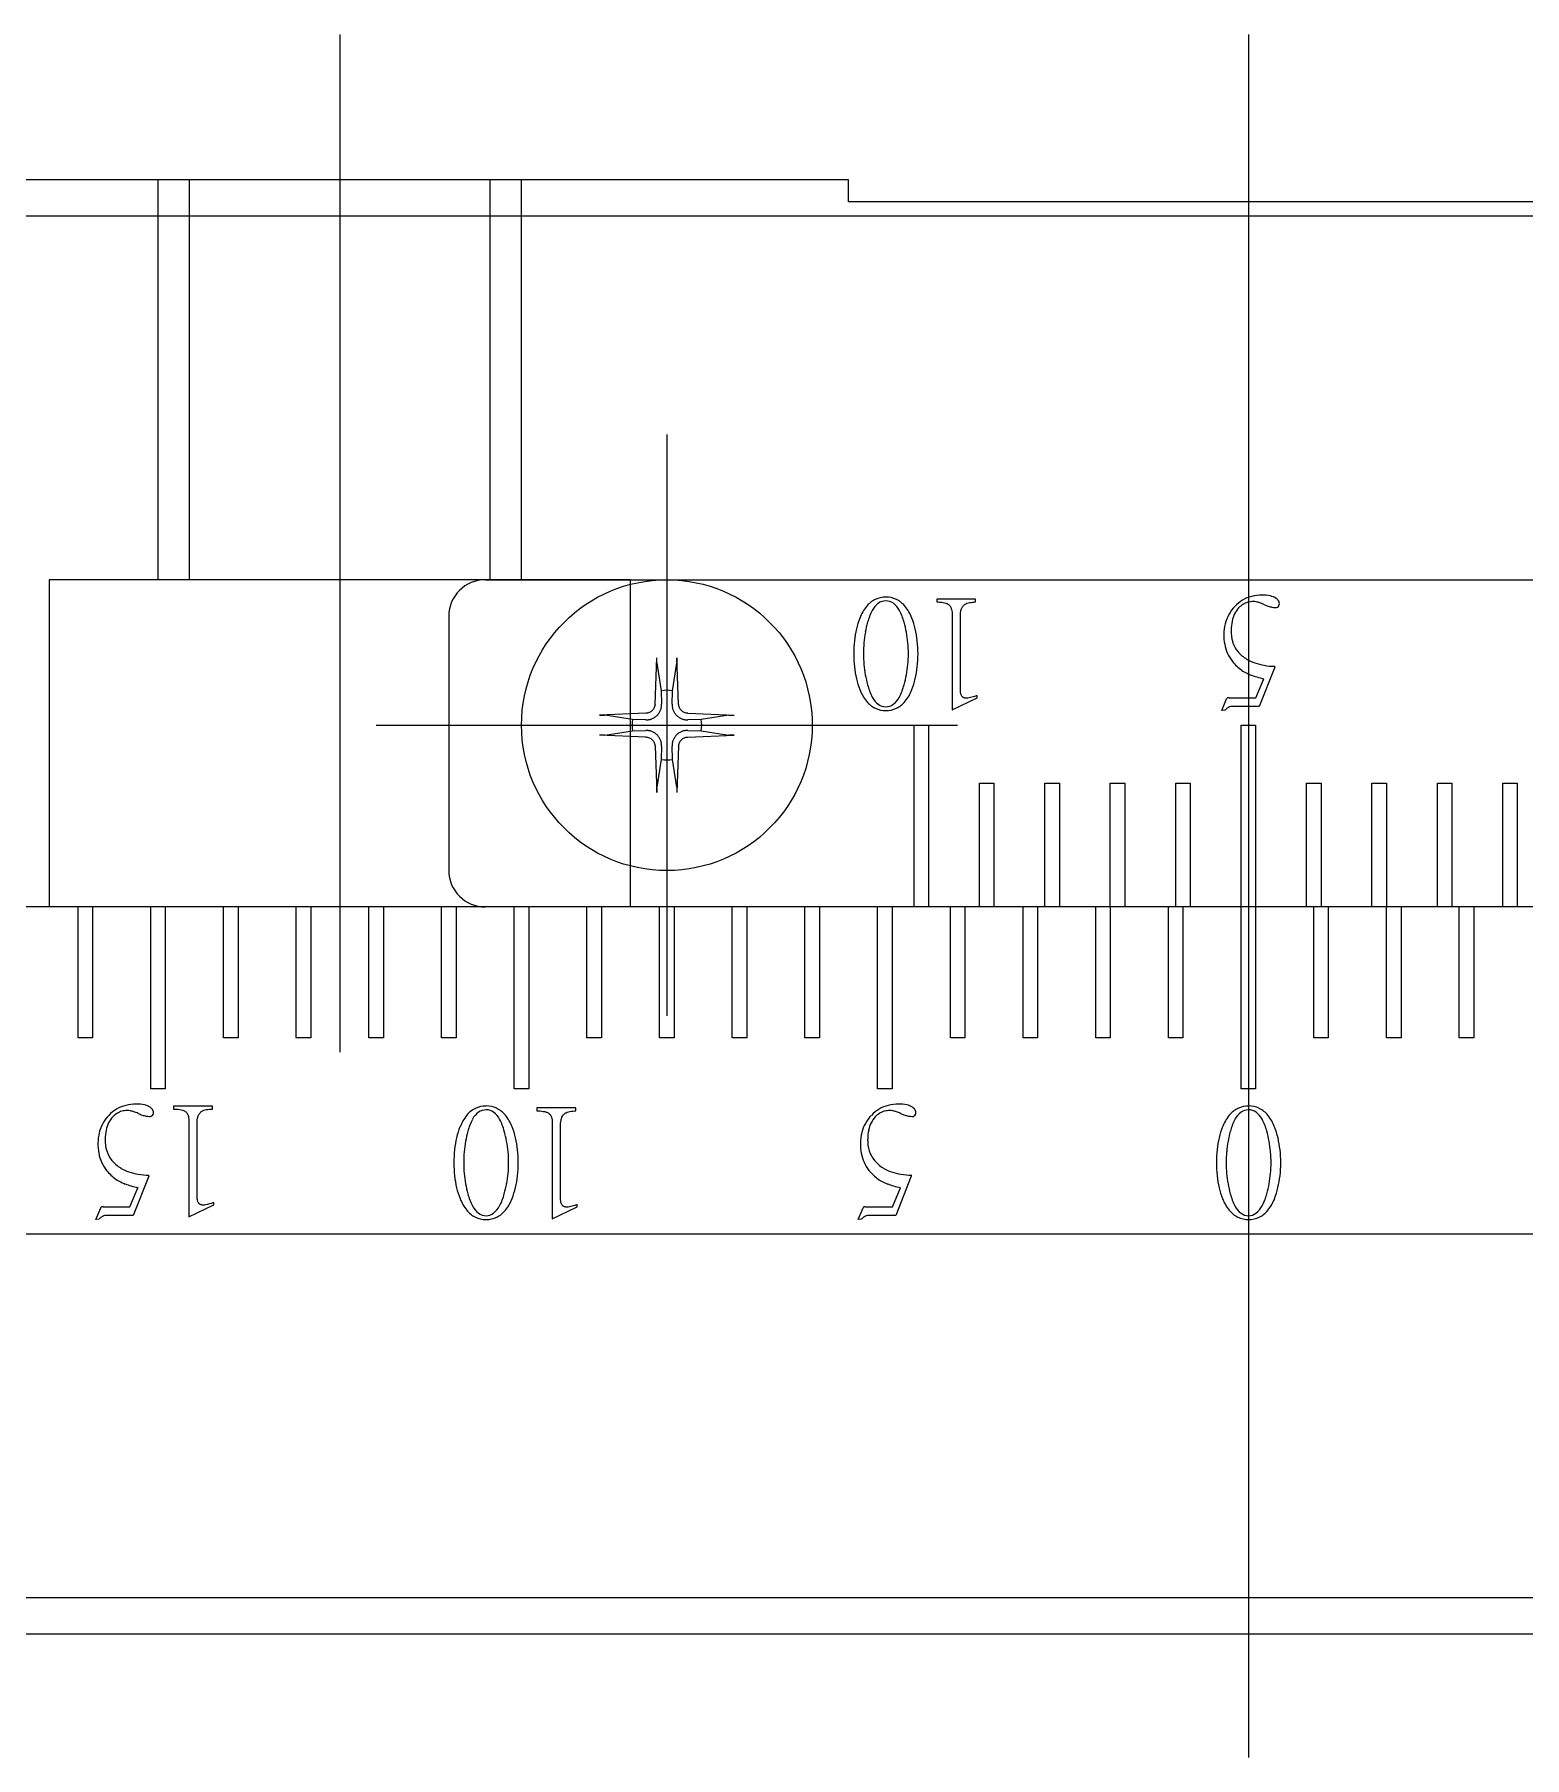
# Model space of a CAD drawing. Extents: x 1 to 209, y 0 to 188.
# Drawn here: x 82.91 to 103.41, y 163.93 to 187.63 of the extents above; entities that cross this region are included whole.
import ezdxf

# ---------------------------------------------------------------- set-up
doc = ezdxf.new("R2010")
doc.units = 0
doc.linetypes.add('CENTER', pattern=[50.8, 31.75, -6.35, 6.35, -6.35])
doc.linetypes.add('DASHED', pattern=[19.05, 12.7, -6.35])
doc.layers.get('0').update_dxf_attribs({"linetype": 'CONTINUOUS'})
doc.layers.add('CENTER', color=1, linetype='CENTER')

msp = doc.modelspace()

# ---------------------------------------------------------------- linework, layer by layer
at = {"color": 7, "linetype": 'CONTINUOUS'}
for p, q in [((94.107, 185.625), (70.107, 185.625)), ((94.107, 185.325), (94.107, 185.625)), ((129.607, 185.125), (69.607, 185.125)), ((105.107, 185.325), (94.107, 185.325)), ((89.107, 180.125), (110.107, 180.125)), ((95.855, 179.86), (95.319, 179.86)), ((95.319, 179.86), (95.319, 179.819)), ((95.319, 179.819), (95.341, 179.819)), ((95.341, 179.819), (95.363, 179.818)), ((95.363, 179.818), (95.385, 179.816)), ((95.385, 179.816), (95.406, 179.813)), ((95.406, 179.813), (95.427, 179.809)), ((95.427, 179.809), (95.446, 179.803)), ((95.446, 179.803), (95.455, 179.8)), ((95.455, 179.8), (95.464, 179.796)), ((95.464, 179.796), (95.473, 179.791)), ((95.473, 179.791), (95.482, 179.786)), ((95.482, 179.786), (95.488, 179.781)), ((95.488, 179.781), (95.494, 179.775)), ((95.494, 179.775), (95.5, 179.769)), ((95.5, 179.769), (95.505, 179.762)), ((95.505, 179.762), (95.51, 179.754)), ((95.51, 179.754), (95.514, 179.747)), ((95.514, 179.747), (95.517, 179.739)), ((95.517, 179.739), (95.52, 179.731)), ((95.52, 179.731), (95.525, 179.714)), ((95.525, 179.714), (95.528, 179.697)), ((95.528, 179.697), (95.53, 179.679)), ((95.53, 179.679), (95.53, 179.662)), ((95.53, 179.662), (95.53, 178.335)), ((95.645, 179.646), (95.647, 179.669)), ((95.645, 179.623), (95.645, 179.646)), ((95.647, 179.669), (95.651, 179.692)), ((95.651, 179.692), (95.653, 179.703)), ((95.653, 179.703), (95.656, 179.714)), ((95.656, 179.714), (95.66, 179.724)), ((95.66, 179.724), (95.664, 179.735)), ((95.664, 179.735), (95.669, 179.745)), ((95.669, 179.745), (95.675, 179.754)), ((95.675, 179.754), (95.682, 179.763)), ((95.682, 179.763), (95.689, 179.772)), ((95.689, 179.772), (95.697, 179.779)), ((95.697, 179.779), (95.706, 179.786)), ((95.706, 179.786), (95.712, 179.791)), ((95.712, 179.791), (95.72, 179.794)), ((95.72, 179.794), (95.736, 179.801)), ((95.736, 179.801), (95.754, 179.807)), ((95.754, 179.807), (95.773, 179.811)), ((95.773, 179.811), (95.793, 179.814)), ((95.793, 179.814), (95.814, 179.816)), ((95.814, 179.816), (95.834, 179.818)), ((95.834, 179.818), (95.855, 179.819)), ((95.855, 179.819), (95.855, 179.86)), ((88.607, 179.625), (88.607, 176.125)), ((95.645, 178.612), (95.645, 179.623)), ((91.444, 178.414), (91.469, 179.051)), ((91.468, 179.04), (91.469, 179.051)), ((91.468, 179.03), (91.468, 179.04)), ((91.468, 179.019), (91.468, 179.03)), ((91.468, 179.014), (91.468, 179.019)), ((91.468, 179.009), (91.468, 179.014)), ((91.468, 179), (91.468, 179.009)), ((91.468, 178.996), (91.468, 179)), ((91.468, 178.992), (91.468, 178.996)), ((91.469, 178.988), (91.468, 178.992)), ((91.469, 178.985), (91.469, 178.988)), ((91.469, 178.982), (91.469, 178.985)), ((91.47, 178.979), (91.469, 178.982)), ((91.47, 178.979), (91.529, 178.597)), ((91.684, 178.597), (91.743, 178.979)), ((91.744, 178.982), (91.743, 178.979)), ((91.745, 178.992), (91.744, 178.988)), ((91.744, 178.988), (91.744, 178.985)), ((91.744, 178.985), (91.744, 178.982)), ((91.745, 179.051), (91.745, 179.04)), ((91.769, 178.414), (91.745, 179.051)), ((91.745, 179.04), (91.745, 179.03)), ((91.745, 179.03), (91.745, 179.019)), ((91.745, 179.019), (91.745, 179.014)), ((91.745, 179.014), (91.745, 179.009)), ((91.745, 179.009), (91.745, 179)), ((91.745, 179), (91.745, 178.996)), ((91.745, 178.996), (91.745, 178.992)), ((99.712, 178.502), (99.822, 178.763)), ((99.97, 178.922), (99.756, 178.382)), ((91.529, 178.597), (91.534, 178.412)), ((91.679, 178.412), (91.684, 178.597)), ((95.53, 178.335), (95.875, 178.5)), ((95.645, 178.602), (95.645, 178.612)), ((95.645, 178.592), (95.645, 178.602)), ((95.646, 178.581), (95.645, 178.592)), ((95.648, 178.571), (95.646, 178.581)), ((95.65, 178.561), (95.648, 178.571)), ((95.653, 178.551), (95.65, 178.561)), ((95.656, 178.542), (95.653, 178.551)), ((95.661, 178.533), (95.656, 178.542)), ((95.666, 178.524), (95.661, 178.533)), ((95.67, 178.52), (95.666, 178.524)), ((95.673, 178.516), (95.67, 178.52)), ((95.677, 178.513), (95.673, 178.516)), ((95.681, 178.51), (95.677, 178.513)), ((95.685, 178.507), (95.681, 178.51)), ((95.689, 178.505), (95.685, 178.507)), ((95.694, 178.503), (95.689, 178.505)), ((95.698, 178.501), (95.694, 178.503)), ((95.703, 178.499), (95.698, 178.501)), ((95.708, 178.498), (95.703, 178.499)), ((95.718, 178.497), (95.708, 178.498)), ((95.728, 178.496), (95.718, 178.497)), ((95.747, 178.497), (95.728, 178.496)), ((95.766, 178.5), (95.747, 178.497)), ((95.785, 178.504), (95.766, 178.5)), ((95.803, 178.509), (95.785, 178.504)), ((95.84, 178.52), (95.803, 178.509)), ((95.875, 178.533), (95.84, 178.52)), ((95.875, 178.5), (95.875, 178.533)), ((99.241, 178.325), (99.308, 178.488)), ((99.341, 178.502), (99.712, 178.502)), ((91.317, 178.288), (90.681, 178.263)), ((90.681, 178.263), (90.691, 178.264)), ((90.691, 178.264), (90.702, 178.264)), ((90.702, 178.264), (90.712, 178.264)), ((90.712, 178.264), (90.717, 178.264)), ((90.717, 178.264), (90.722, 178.264)), ((90.722, 178.264), (90.732, 178.264)), ((90.732, 178.264), (90.736, 178.263)), ((90.736, 178.263), (90.74, 178.263)), ((90.74, 178.263), (90.744, 178.263)), ((90.744, 178.263), (90.747, 178.263)), ((90.747, 178.263), (90.75, 178.262)), ((90.75, 178.262), (90.753, 178.262)), ((91.134, 178.202), (90.753, 178.262)), ((91.329, 178.289), (91.317, 178.288)), ((91.342, 178.291), (91.329, 178.289)), ((91.354, 178.294), (91.342, 178.291)), ((91.365, 178.298), (91.354, 178.294)), ((91.377, 178.304), (91.365, 178.298)), ((91.387, 178.31), (91.377, 178.304)), ((91.397, 178.318), (91.387, 178.31)), ((91.406, 178.326), (91.397, 178.318)), ((91.414, 178.335), (91.406, 178.326)), ((91.421, 178.345), (91.414, 178.335)), ((91.428, 178.355), (91.421, 178.345)), ((91.433, 178.366), (91.428, 178.355)), ((91.438, 178.378), (91.433, 178.366)), ((91.441, 178.39), (91.438, 178.378)), ((91.443, 178.402), (91.441, 178.39)), ((91.444, 178.414), (91.443, 178.402)), ((91.77, 178.402), (91.769, 178.414)), ((91.772, 178.39), (91.77, 178.402)), ((91.775, 178.378), (91.772, 178.39)), ((91.78, 178.366), (91.775, 178.378)), ((91.785, 178.355), (91.78, 178.366)), ((91.792, 178.344), (91.785, 178.355)), ((91.799, 178.335), (91.792, 178.344)), ((91.807, 178.326), (91.799, 178.335)), ((91.816, 178.318), (91.807, 178.326)), ((91.826, 178.31), (91.816, 178.318)), ((91.837, 178.304), (91.826, 178.31)), ((91.848, 178.298), (91.837, 178.304)), ((91.86, 178.294), (91.848, 178.298)), ((91.872, 178.291), (91.86, 178.294)), ((91.884, 178.289), (91.872, 178.291)), ((91.896, 178.288), (91.884, 178.289)), ((91.896, 178.288), (92.533, 178.263)), ((92.461, 178.262), (92.079, 178.202)), ((92.461, 178.262), (92.463, 178.262)), ((92.463, 178.262), (92.466, 178.263)), ((92.466, 178.263), (92.47, 178.263)), ((92.47, 178.263), (92.473, 178.263)), ((92.473, 178.263), (92.477, 178.263)), ((92.477, 178.263), (92.482, 178.264)), ((92.482, 178.264), (92.491, 178.264)), ((92.491, 178.264), (92.496, 178.264)), ((92.496, 178.264), (92.501, 178.264)), ((92.501, 178.264), (92.512, 178.264)), ((92.512, 178.264), (92.522, 178.264)), ((92.522, 178.264), (92.533, 178.263)), ((99.286, 178.329), (99.241, 178.325)), ((99.756, 178.382), (99.383, 178.382)), ((90.691, 177.987), (90.681, 177.987)), ((91.317, 177.962), (90.681, 177.987)), ((90.744, 177.987), (90.74, 177.987)), ((90.747, 177.988), (90.744, 177.987)), ((90.75, 177.988), (90.747, 177.988)), ((90.753, 177.988), (90.75, 177.988)), ((90.753, 177.988), (91.134, 178.048)), ((91.319, 178.198), (91.134, 178.202)), ((91.134, 178.048), (91.319, 178.052)), ((92.079, 178.202), (91.894, 178.198)), ((91.894, 178.052), (92.079, 178.048)), ((91.896, 177.962), (92.533, 177.987)), ((92.079, 178.048), (92.461, 177.988)), ((92.463, 177.988), (92.461, 177.988)), ((92.466, 177.988), (92.463, 177.988)), ((92.47, 177.987), (92.466, 177.988)), ((92.473, 177.987), (92.47, 177.987)), ((92.533, 177.987), (92.522, 177.987)), ((95.007, 175.625), (95.007, 178.125)), ((95.007, 178.125), (95.207, 178.125)), ((95.207, 178.125), (95.207, 175.625)), ((99.507, 173.125), (99.507, 178.125)), ((99.507, 178.125), (99.707, 178.125)), ((99.707, 178.125), (99.707, 173.125)), ((90.702, 177.986), (90.691, 177.987)), ((90.712, 177.986), (90.702, 177.986)), ((90.717, 177.986), (90.712, 177.986)), ((90.722, 177.986), (90.717, 177.986)), ((90.732, 177.987), (90.722, 177.986)), ((90.736, 177.987), (90.732, 177.987)), ((90.74, 177.987), (90.736, 177.987)), ((91.317, 177.962), (91.329, 177.962)), ((91.329, 177.962), (91.341, 177.96)), ((91.341, 177.96), (91.353, 177.956)), ((91.353, 177.956), (91.365, 177.952)), ((91.365, 177.952), (91.376, 177.946)), ((91.376, 177.946), (91.387, 177.94)), ((91.387, 177.94), (91.397, 177.932)), ((91.397, 177.932), (91.406, 177.924)), ((91.406, 177.924), (91.414, 177.915)), ((91.414, 177.915), (91.421, 177.906)), ((91.421, 177.906), (91.428, 177.895)), ((91.428, 177.895), (91.433, 177.884)), ((91.433, 177.884), (91.438, 177.872)), ((91.438, 177.872), (91.441, 177.86)), ((91.441, 177.86), (91.443, 177.848)), ((91.443, 177.848), (91.444, 177.836)), ((91.444, 177.836), (91.469, 177.199)), ((91.534, 177.838), (91.529, 177.653)), ((91.684, 177.653), (91.679, 177.838)), ((91.769, 177.836), (91.745, 177.199)), ((91.769, 177.836), (91.77, 177.848)), ((91.77, 177.848), (91.772, 177.86)), ((91.772, 177.86), (91.775, 177.872)), ((91.775, 177.872), (91.78, 177.884)), ((91.78, 177.884), (91.785, 177.895)), ((91.785, 177.895), (91.792, 177.906)), ((91.792, 177.906), (91.799, 177.915)), ((91.799, 177.915), (91.807, 177.924)), ((91.807, 177.924), (91.816, 177.932)), ((91.816, 177.932), (91.826, 177.94)), ((91.826, 177.94), (91.836, 177.946)), ((91.836, 177.946), (91.848, 177.952)), ((91.848, 177.952), (91.859, 177.956)), ((91.859, 177.956), (91.871, 177.959)), ((91.871, 177.959), (91.884, 177.962)), ((91.884, 177.962), (91.896, 177.962)), ((92.477, 177.987), (92.473, 177.987)), ((92.482, 177.987), (92.477, 177.987)), ((92.491, 177.986), (92.482, 177.987)), ((92.496, 177.986), (92.491, 177.986)), ((92.501, 177.986), (92.496, 177.986)), ((92.512, 177.986), (92.501, 177.986)), ((92.522, 177.987), (92.512, 177.986)), ((91.529, 177.653), (91.47, 177.271)), ((91.743, 177.271), (91.684, 177.653)), ((95.907, 175.625), (95.907, 177.325)), ((95.907, 177.325), (96.107, 177.325)), ((96.107, 177.325), (96.107, 175.625)), ((96.807, 175.625), (96.807, 177.325)), ((96.807, 177.325), (97.007, 177.325)), ((97.007, 177.325), (97.007, 175.625)), ((97.707, 175.625), (97.707, 177.325)), ((97.707, 177.325), (97.907, 177.325)), ((97.907, 177.325), (97.907, 175.625)), ((98.607, 175.625), (98.607, 177.325)), ((98.607, 177.325), (98.807, 177.325)), ((98.807, 177.325), (98.807, 175.625)), ((100.407, 175.625), (100.407, 177.325)), ((100.407, 177.325), (100.607, 177.325)), ((100.607, 177.325), (100.607, 175.625)), ((101.307, 175.625), (101.307, 177.325)), ((101.307, 177.325), (101.507, 177.325)), ((101.507, 177.325), (101.507, 175.625)), ((102.207, 175.625), (102.207, 177.325)), ((102.207, 177.325), (102.407, 177.325)), ((102.407, 177.325), (102.407, 175.625)), ((103.107, 175.625), (103.107, 177.325)), ((103.107, 177.325), (103.307, 177.325)), ((103.307, 177.325), (103.307, 175.625)), ((91.468, 177.258), (91.469, 177.262)), ((91.468, 177.254), (91.468, 177.258)), ((91.468, 177.25), (91.468, 177.254)), ((91.468, 177.241), (91.468, 177.25)), ((91.468, 177.236), (91.468, 177.241)), ((91.468, 177.231), (91.468, 177.236)), ((91.468, 177.22), (91.468, 177.231)), ((91.468, 177.21), (91.468, 177.22)), ((91.469, 177.199), (91.468, 177.21)), ((91.469, 177.268), (91.47, 177.271)), ((91.469, 177.265), (91.469, 177.268)), ((91.469, 177.262), (91.469, 177.265)), ((91.743, 177.271), (91.744, 177.268)), ((91.744, 177.268), (91.744, 177.265)), ((91.744, 177.265), (91.744, 177.262)), ((91.744, 177.262), (91.745, 177.258)), ((91.745, 177.258), (91.745, 177.254)), ((91.745, 177.254), (91.745, 177.25)), ((91.745, 177.25), (91.745, 177.241)), ((91.745, 177.241), (91.745, 177.236)), ((91.745, 177.236), (91.745, 177.231)), ((91.745, 177.231), (91.745, 177.22)), ((91.745, 177.22), (91.745, 177.21)), ((91.745, 177.21), (91.745, 177.199)), ((128.607, 175.625), (70.607, 175.625)), ((83.507, 173.825), (83.507, 175.625)), ((83.707, 175.625), (83.707, 173.825)), ((84.507, 173.125), (84.507, 175.625)), ((84.707, 175.625), (84.707, 173.125)), ((85.507, 173.825), (85.507, 175.625)), ((85.707, 175.625), (85.707, 173.825)), ((86.507, 173.825), (86.507, 175.625)), ((86.707, 175.625), (86.707, 173.825)), ((87.507, 173.825), (87.507, 175.625)), ((87.707, 175.625), (87.707, 173.825)), ((88.507, 173.825), (88.507, 175.625)), ((88.707, 175.625), (88.707, 173.825)), ((89.507, 173.125), (89.507, 175.625)), ((89.707, 175.625), (89.707, 173.125)), ((90.507, 173.825), (90.507, 175.625)), ((90.707, 175.625), (90.707, 173.825)), ((91.507, 173.825), (91.507, 175.625)), ((91.707, 175.625), (91.707, 173.825)), ((92.507, 173.825), (92.507, 175.625)), ((92.707, 175.625), (92.707, 173.825)), ((93.507, 173.825), (93.507, 175.625)), ((93.707, 175.625), (93.707, 173.825)), ((94.507, 173.125), (94.507, 175.625)), ((94.707, 175.625), (94.707, 173.125)), ((95.507, 173.825), (95.507, 175.625)), ((95.707, 175.625), (95.707, 173.825)), ((96.507, 173.825), (96.507, 175.625)), ((96.707, 175.625), (96.707, 173.825)), ((97.507, 173.825), (97.507, 175.625)), ((97.707, 175.625), (97.707, 173.825)), ((98.507, 173.825), (98.507, 175.625)), ((98.707, 175.625), (98.707, 173.825)), ((100.507, 173.825), (100.507, 175.625)), ((100.707, 175.625), (100.707, 173.825)), ((101.507, 173.825), (101.507, 175.625)), ((101.707, 175.625), (101.707, 173.825)), ((102.507, 173.825), (102.507, 175.625)), ((102.707, 175.625), (102.707, 173.825)), ((83.707, 173.825), (83.507, 173.825)), ((85.707, 173.825), (85.507, 173.825)), ((86.707, 173.825), (86.507, 173.825)), ((87.707, 173.825), (87.507, 173.825)), ((88.707, 173.825), (88.507, 173.825)), ((90.707, 173.825), (90.507, 173.825)), ((91.707, 173.825), (91.507, 173.825)), ((92.707, 173.825), (92.507, 173.825)), ((93.707, 173.825), (93.507, 173.825)), ((95.707, 173.825), (95.507, 173.825)), ((96.707, 173.825), (96.507, 173.825)), ((97.707, 173.825), (97.507, 173.825)), ((98.707, 173.825), (98.507, 173.825)), ((100.707, 173.825), (100.507, 173.825)), ((101.707, 173.825), (101.507, 173.825)), ((102.707, 173.825), (102.507, 173.825)), ((84.707, 173.125), (84.507, 173.125)), ((89.707, 173.125), (89.507, 173.125)), ((94.707, 173.125), (94.507, 173.125)), ((99.707, 173.125), (99.507, 173.125)), ((85.355, 172.886), (84.819, 172.886)), ((84.819, 172.886), (84.819, 172.845)), ((84.819, 172.845), (84.841, 172.845)), ((84.841, 172.845), (84.863, 172.844)), ((84.863, 172.844), (84.885, 172.842)), ((84.885, 172.842), (84.906, 172.839)), ((84.906, 172.839), (84.927, 172.835)), ((84.927, 172.835), (84.946, 172.83)), ((84.946, 172.83), (84.955, 172.826)), ((84.955, 172.826), (84.964, 172.822)), ((84.964, 172.822), (84.973, 172.818)), ((84.973, 172.818), (84.982, 172.813)), ((84.982, 172.813), (84.988, 172.807)), ((84.988, 172.807), (84.994, 172.801)), ((84.994, 172.801), (85, 172.795)), ((85, 172.795), (85.005, 172.788)), ((85.005, 172.788), (85.01, 172.781)), ((85.01, 172.781), (85.014, 172.773)), ((85.014, 172.773), (85.017, 172.765)), ((85.169, 172.771), (85.175, 172.781)), ((85.175, 172.781), (85.182, 172.79)), ((85.182, 172.79), (85.189, 172.798)), ((85.189, 172.798), (85.197, 172.806)), ((85.197, 172.806), (85.206, 172.813)), ((85.206, 172.813), (85.212, 172.817)), ((85.212, 172.817), (85.22, 172.821)), ((85.22, 172.821), (85.236, 172.828)), ((85.236, 172.828), (85.254, 172.833)), ((85.254, 172.833), (85.273, 172.837)), ((85.273, 172.837), (85.293, 172.84)), ((85.293, 172.84), (85.314, 172.843)), ((85.314, 172.843), (85.334, 172.844)), ((85.334, 172.844), (85.355, 172.845)), ((85.355, 172.845), (85.355, 172.886)), ((90.355, 172.86), (89.819, 172.86)), ((89.819, 172.86), (89.819, 172.819)), ((89.819, 172.819), (89.841, 172.819)), ((89.841, 172.819), (89.863, 172.818)), ((89.863, 172.818), (89.885, 172.816)), ((89.885, 172.816), (89.906, 172.813)), ((89.906, 172.813), (89.927, 172.809)), ((89.927, 172.809), (89.946, 172.803)), ((89.946, 172.803), (89.955, 172.8)), ((89.955, 172.8), (89.964, 172.796)), ((89.964, 172.796), (89.973, 172.791)), ((89.973, 172.791), (89.982, 172.786)), ((89.982, 172.786), (89.988, 172.781)), ((89.988, 172.781), (89.994, 172.775)), ((89.994, 172.775), (90, 172.769)), ((90.189, 172.772), (90.197, 172.779)), ((90.197, 172.779), (90.206, 172.786)), ((90.206, 172.786), (90.212, 172.791)), ((90.212, 172.791), (90.22, 172.794)), ((90.22, 172.794), (90.236, 172.801)), ((90.236, 172.801), (90.254, 172.807)), ((90.254, 172.807), (90.273, 172.811)), ((90.273, 172.811), (90.293, 172.814)), ((90.293, 172.814), (90.314, 172.816)), ((90.314, 172.816), (90.334, 172.818)), ((90.334, 172.818), (90.355, 172.819)), ((90.355, 172.819), (90.355, 172.86)), ((85.017, 172.765), (85.02, 172.757)), ((85.02, 172.757), (85.025, 172.741)), ((85.025, 172.741), (85.028, 172.723)), ((85.028, 172.723), (85.03, 172.706)), ((85.03, 172.706), (85.03, 172.689)), ((85.03, 172.689), (85.03, 171.362)), ((85.145, 172.673), (85.147, 172.695)), ((85.145, 172.65), (85.145, 172.673)), ((85.145, 171.639), (85.145, 172.65)), ((85.147, 172.695), (85.151, 172.718)), ((85.151, 172.718), (85.153, 172.729)), ((85.153, 172.729), (85.156, 172.74)), ((85.156, 172.74), (85.16, 172.751)), ((85.16, 172.751), (85.164, 172.761)), ((85.164, 172.761), (85.169, 172.771)), ((90, 172.769), (90.005, 172.762)), ((90.005, 172.762), (90.01, 172.754)), ((90.01, 172.754), (90.014, 172.747)), ((90.014, 172.747), (90.017, 172.739)), ((90.017, 172.739), (90.02, 172.731)), ((90.02, 172.731), (90.025, 172.714)), ((90.025, 172.714), (90.028, 172.697)), ((90.028, 172.697), (90.03, 172.679)), ((90.03, 172.679), (90.03, 172.662)), ((90.03, 172.662), (90.03, 171.335)), ((90.145, 172.646), (90.147, 172.669)), ((90.145, 172.623), (90.145, 172.646)), ((90.145, 171.612), (90.145, 172.623)), ((90.147, 172.669), (90.151, 172.692)), ((90.151, 172.692), (90.153, 172.703)), ((90.153, 172.703), (90.156, 172.714)), ((90.156, 172.714), (90.16, 172.724)), ((90.16, 172.724), (90.164, 172.735)), ((90.164, 172.735), (90.169, 172.745)), ((90.169, 172.745), (90.175, 172.754)), ((90.175, 172.754), (90.182, 172.763)), ((90.182, 172.763), (90.189, 172.772)), ((84.48, 171.922), (84.266, 171.382)), ((94.97, 171.922), (94.756, 171.382)), ((84.221, 171.502), (84.331, 171.763)), ((85.145, 171.629), (85.145, 171.639)), ((85.145, 171.618), (85.145, 171.629)), ((85.146, 171.608), (85.145, 171.618)), ((85.148, 171.598), (85.146, 171.608)), ((85.15, 171.587), (85.148, 171.598)), ((90.145, 171.602), (90.145, 171.612)), ((90.145, 171.592), (90.145, 171.602)), ((90.146, 171.581), (90.145, 171.592)), ((94.712, 171.502), (94.822, 171.763)), ((83.751, 171.325), (83.818, 171.488)), ((83.85, 171.502), (84.221, 171.502)), ((84.266, 171.382), (83.893, 171.382)), ((85.03, 171.362), (85.375, 171.527)), ((85.153, 171.578), (85.15, 171.587)), ((85.156, 171.568), (85.153, 171.578)), ((85.161, 171.559), (85.156, 171.568)), ((85.166, 171.551), (85.161, 171.559)), ((85.17, 171.547), (85.166, 171.551)), ((85.173, 171.543), (85.17, 171.547)), ((85.177, 171.54), (85.173, 171.543)), ((85.181, 171.537), (85.177, 171.54)), ((85.185, 171.534), (85.181, 171.537)), ((85.189, 171.531), (85.185, 171.534)), ((85.194, 171.529), (85.189, 171.531)), ((85.198, 171.527), (85.194, 171.529)), ((85.203, 171.526), (85.198, 171.527)), ((85.208, 171.525), (85.203, 171.526)), ((85.218, 171.523), (85.208, 171.525)), ((85.228, 171.523), (85.218, 171.523)), ((85.247, 171.524), (85.228, 171.523)), ((85.266, 171.527), (85.247, 171.524)), ((85.285, 171.53), (85.266, 171.527)), ((85.303, 171.535), (85.285, 171.53)), ((85.34, 171.546), (85.303, 171.535)), ((85.375, 171.559), (85.34, 171.546)), ((85.375, 171.527), (85.375, 171.559)), ((90.03, 171.335), (90.375, 171.5)), ((90.148, 171.571), (90.146, 171.581)), ((90.15, 171.561), (90.148, 171.571)), ((90.153, 171.551), (90.15, 171.561)), ((90.156, 171.542), (90.153, 171.551)), ((90.161, 171.533), (90.156, 171.542)), ((90.166, 171.524), (90.161, 171.533)), ((90.17, 171.52), (90.166, 171.524)), ((90.173, 171.516), (90.17, 171.52)), ((90.177, 171.513), (90.173, 171.516)), ((90.181, 171.51), (90.177, 171.513)), ((90.185, 171.507), (90.181, 171.51)), ((90.189, 171.505), (90.185, 171.507)), ((90.194, 171.503), (90.189, 171.505)), ((90.198, 171.501), (90.194, 171.503)), ((90.203, 171.499), (90.198, 171.501)), ((90.208, 171.498), (90.203, 171.499)), ((90.218, 171.497), (90.208, 171.498)), ((90.228, 171.496), (90.218, 171.497)), ((90.247, 171.497), (90.228, 171.496)), ((90.266, 171.5), (90.247, 171.497)), ((90.285, 171.504), (90.266, 171.5)), ((90.303, 171.509), (90.285, 171.504)), ((90.34, 171.52), (90.303, 171.509)), ((90.375, 171.533), (90.34, 171.52)), ((90.375, 171.5), (90.375, 171.533)), ((94.241, 171.325), (94.308, 171.488)), ((94.341, 171.502), (94.712, 171.502)), ((94.756, 171.382), (94.383, 171.382)), ((128.607, 171.125), (70.607, 171.125)), ((83.795, 171.329), (83.751, 171.325)), ((94.286, 171.329), (94.241, 171.325)), ((69.607, 166.125), (129.607, 166.125)), ((70.107, 165.625), (129.107, 165.625))]:
    msp.add_line(p, q, dxfattribs=at)
at = {"color": 3, "linetype": 'DASHED'}
for p, q in [((84.607, 180.125), (84.607, 185.625)), ((85.04, 180.125), (85.04, 185.625)), ((89.174, 180.125), (89.174, 185.625)), ((89.607, 180.125), (89.607, 185.625)), ((91.107, 180.125), (83.107, 180.125)), ((83.107, 180.125), (83.107, 175.625)), ((91.107, 175.625), (91.107, 180.125))]:
    msp.add_line(p, q, dxfattribs=at)
at = {"color": 7, "linetype": 'CONTINUOUS'}
msp.add_circle((91.607, 178.125), 2, dxfattribs=at)
for centre, radius, start, end in [((89.107, 179.625), 0.5, 90, 180), ((94.615, 179.552), 0.334, 89.2919, 115.2597), ((94.623, 179.551), 0.336, 64.7936, 90.6548), ((99.769, 179.433), 0.477, 104.1459, 120.5209), ((99.793, 179.331), 0.581, 89.6263, 103.9812), ((99.804, 179.392), 0.521, 78.2451, 90.7659), ((99.867, 179.688), 0.218, 56.1652, 78.5243), ((94.834, 179.374), 0.615, 141.322, 158.56), ((94.63, 179.535), 0.356, 116.2729, 141.1261), ((95.069, 179.362), 0.722, 151.8651, 165.7722), ((94.689, 179.568), 0.291, 126.7157, 152.2786), ((94.618, 179.655), 0.178, 89.5975, 125.2384), ((94.621, 179.657), 0.177, 54.7577, 90.348), ((94.548, 179.566), 0.293, 28.0577, 53.3426), ((94.609, 179.535), 0.356, 38.8739, 63.7271), ((94.18, 179.362), 0.713, 14.5816, 28.6061), ((94.404, 179.373), 0.617, 21.4624, 38.6555), ((99.815, 179.385), 0.544, 151.19, 165.6305), ((99.825, 179.377), 0.556, 136.7918, 151.0148), ((99.806, 179.467), 0.433, 154.0754, 168.3685), ((99.716, 179.51), 0.332, 136.8732, 153.9198), ((99.78, 179.42), 0.493, 120.7739, 136.7817), ((99.691, 179.527), 0.303, 121.5113, 135.9675), ((99.672, 179.556), 0.269, 105.6366, 121.3182), ((99.679, 179.53), 0.295, 90.7211, 105.4421), ((99.672, 179.617), 0.208, 77.9993, 89.3203), ((99.635, 179.435), 0.394, 70.7805, 78.1713), ((99.536, 179.148), 0.698, 65.8334, 70.8777), ((100.075, 180.35), 0.62, 245.85, 251.6275), ((100.006, 180.141), 0.4, 251.5675, 259.3119), ((99.98, 180.001), 0.257, 259.2315, 269.6241), ((99.981, 179.809), 0.066, 268.0277, 295.4071), ((99.913, 179.764), 0.13, 39.3474, 54.6593), ((99.991, 179.786), 0.0408, 297.1293, 334.954), ((99.923, 179.772), 0.117, 21.5057, 39.093), ((99.961, 179.798), 0.0728, 336.281, 1.8872), ((100.018, 179.808), 0.015, 11.5786, 25.2913), ((99.997, 179.804), 0.0361, 4.316, 11.9442), ((99.959, 179.801), 0.0745, 359.7689, 4.4732), ((95.501, 179.148), 1.322, 166.768, 174.0003), ((95.253, 179.206), 1.067, 158.4257, 166.7665), ((95.719, 179.155), 1.404, 164.0998, 169.8418), ((93.531, 179.15), 1.395, 10.4551, 16.2875), ((93.961, 179.2), 1.093, 13.2098, 21.3991), ((93.726, 179.145), 1.334, 6.0315, 13.2001), ((99.908, 179.362), 0.639, 165.7632, 178.7145), ((100.021, 179.423), 0.651, 168.3503, 179.2247), ((99.883, 179.418), 0.514, 178.4839, 196.8828), ((95.867, 179.109), 1.69, 173.9893, 180.1283), ((96.103, 179.107), 1.791, 175.1774, 180.0578), ((95.877, 179.127), 1.564, 169.8375, 175.1847), ((93.389, 179.125), 1.539, 4.9857, 10.449), ((93.192, 179.107), 1.738, 359.9442, 4.9832), ((93.384, 179.109), 1.678, 359.881, 6.0309), ((99.963, 179.367), 0.694, 179.2215, 190.7983), ((99.841, 179.345), 0.57, 190.8892, 204.1023), ((99.768, 179.387), 0.395, 197.3246, 219.2769), ((95.851, 179.102), 1.674, 179.8807, 186.0387), ((95.977, 179.105), 1.665, 179.9697, 185.0017), ((95.878, 179.096), 1.566, 185.0093, 190.2518), ((93.4, 179.099), 1.529, 349.4141, 354.7865), ((93.337, 179.105), 1.593, 354.795, 0.0242), ((93.416, 179.102), 1.646, 353.9099, 0.1105), ((99.816, 179.335), 0.543, 204.2446, 217.8899), ((99.874, 179.386), 0.62, 218.2978, 226.5808), ((99.831, 179.341), 0.558, 226.6126, 235.5054), ((99.814, 179.43), 0.458, 219.8178, 239.7095), ((99.906, 179.578), 0.633, 239.2808, 250.5721), ((99.954, 179.714), 0.776, 250.6148, 260.4628), ((99.994, 179.955), 1.021, 260.4715, 268.6731), ((95.499, 179.065), 1.32, 186.0471, 193.2628), ((95.259, 179.009), 1.073, 193.2882, 201.5696), ((95.823, 179.087), 1.51, 190.2609, 195.6321), ((93.422, 179.096), 1.507, 343.9788, 349.4048), ((93.929, 179.022), 1.125, 338.7761, 346.7628), ((93.722, 179.07), 1.338, 346.7882, 353.9019), ((99.819, 179.324), 0.538, 235.5472, 244.6615), ((99.827, 179.312), 0.53, 243.3872, 250.1611), ((100.044, 179.907), 1.163, 250.0124, 254.0248), ((100.331, 180.9), 2.197, 253.9631, 256.5892), ((99.97, 178.933), 0.00178, 13.6323, 92.6279), ((99.925, 178.938), 0.0479, 340.8609, 349.2763), ((99.963, 178.931), 0.0092, 347.2044, 12.7956), ((91.607, 178.125), 0.479, 80.6957, 99.3043), ((94.845, 178.843), 0.627, 201.378, 218.3895), ((95.119, 178.87), 0.774, 194.2709, 207.586), ((94.704, 178.652), 0.305, 207.3429, 232.1158), ((94.532, 178.655), 0.308, 308.0346, 332.5067), ((94.097, 178.883), 0.8, 332.3497, 345.2539), ((94.382, 178.85), 0.642, 321.8067, 338.4258), ((99.323, 178.484), 0.0151, 127.0574, 164.0647), ((99.33, 178.473), 0.0281, 101.4538, 125.805), ((99.34, 178.429), 0.0733, 89.1351, 101.9708), ((91.33, 178.4), 0.201, 296.2694, 302.6116), ((91.326, 178.407), 0.209, 302.6454, 308.7756), ((91.33, 178.402), 0.202, 308.7204, 314.9342), ((91.33, 178.401), 0.202, 315.0678, 321.2775), ((91.324, 178.406), 0.209, 321.2249, 327.3542), ((91.332, 178.401), 0.201, 327.3884, 333.7306), ((91.32, 178.407), 0.214, 333.7006, 339.428), ((91.328, 178.404), 0.206, 339.386, 345.0043), ((91.318, 178.407), 0.216, 345.0596, 350.4557), ((91.311, 178.408), 0.222, 350.4292, 355.7575), ((91.321, 178.407), 0.212, 355.7311, 1.3135), ((91.892, 178.407), 0.213, 178.6874, 184.268), ((91.902, 178.408), 0.222, 184.2424, 189.5709), ((91.895, 178.407), 0.216, 189.5456, 194.9391), ((91.885, 178.404), 0.206, 194.9953, 200.6145), ((91.894, 178.407), 0.214, 200.572, 206.2994), ((91.881, 178.401), 0.201, 206.2694, 212.6116), ((91.889, 178.406), 0.209, 212.6454, 218.7756), ((91.883, 178.401), 0.202, 218.7204, 224.9342), ((91.883, 178.402), 0.202, 225.0678, 231.2775), ((91.888, 178.407), 0.209, 231.2249, 237.3542), ((91.883, 178.4), 0.201, 237.3884, 243.7306), ((94.632, 178.676), 0.356, 218.658, 243.5476), ((94.616, 178.659), 0.334, 244.6264, 270.6532), ((94.619, 178.551), 0.173, 233.6842, 270.279), ((94.62, 178.549), 0.171, 269.8353, 306.5002), ((94.624, 178.657), 0.332, 269.2937, 295.4267), ((94.606, 178.678), 0.359, 296.5466, 321.2478), ((99.429, 178.21), 0.187, 127.1607, 140.255), ((99.391, 178.26), 0.123, 109.8018, 127.0841), ((99.383, 178.279), 0.103, 89.9573, 109.456), ((91.607, 178.125), 0.479, 170.6957, 189.3043), ((91.324, 178.41), 0.213, 268.6874, 274.268), ((91.324, 177.84), 0.212, 85.7311, 91.3135), ((91.324, 178.42), 0.222, 274.2424, 279.5709), ((91.324, 177.83), 0.222, 80.4292, 85.7575), ((91.325, 178.414), 0.216, 279.5456, 284.9391), ((91.325, 177.836), 0.216, 75.0596, 80.4557), ((91.327, 178.404), 0.206, 284.9953, 290.6145), ((91.327, 177.846), 0.206, 69.386, 75.0043), ((91.324, 178.412), 0.214, 290.572, 296.2994), ((91.324, 177.838), 0.214, 63.7006, 69.428), ((91.33, 177.85), 0.201, 57.3884, 63.7306), ((91.326, 177.843), 0.209, 51.2249, 57.3542), ((91.33, 177.848), 0.202, 45.0678, 51.2775), ((91.33, 177.849), 0.202, 38.7204, 44.9342), ((91.883, 177.849), 0.202, 135.0678, 141.2775), ((91.883, 177.849), 0.202, 128.7204, 134.9342), ((91.888, 177.843), 0.209, 122.6454, 128.7756), ((91.883, 177.85), 0.201, 116.2694, 122.6116), ((91.889, 178.412), 0.214, 243.7006, 249.428), ((91.889, 177.838), 0.214, 110.572, 116.2994), ((91.886, 178.404), 0.206, 249.386, 255.0043), ((91.886, 177.846), 0.206, 104.9953, 110.6145), ((91.888, 178.414), 0.216, 255.0596, 260.4557), ((91.888, 177.836), 0.216, 99.5456, 104.9391), ((91.89, 178.42), 0.222, 260.4292, 265.7575), ((91.89, 177.83), 0.222, 94.2424, 99.5709), ((91.889, 178.41), 0.212, 265.7311, 271.3135), ((91.889, 177.84), 0.213, 88.6874, 94.268), ((91.607, 178.125), 0.479, 350.6957, 9.3043), ((91.324, 177.844), 0.209, 32.6454, 38.7756), ((91.332, 177.849), 0.201, 26.2694, 32.6116), ((91.32, 177.843), 0.214, 20.572, 26.2994), ((91.328, 177.846), 0.206, 14.9953, 20.6145), ((91.318, 177.843), 0.216, 9.5456, 14.9391), ((91.311, 177.842), 0.222, 4.2424, 9.5709), ((91.321, 177.843), 0.213, 358.6874, 4.268), ((91.892, 177.843), 0.212, 175.7311, 181.3135), ((91.902, 177.842), 0.222, 170.4292, 175.7575), ((91.895, 177.843), 0.216, 165.0596, 170.4557), ((91.885, 177.846), 0.206, 159.386, 165.0043), ((91.894, 177.843), 0.214, 153.7006, 159.428), ((91.881, 177.849), 0.201, 147.3884, 153.7306), ((91.889, 177.844), 0.209, 141.2249, 147.3542), ((91.607, 178.125), 0.479, 260.6957, 279.3043), ((89.107, 176.125), 0.5, 180, 270), ((84.289, 172.42), 0.493, 120.7739, 136.7817), ((84.201, 172.527), 0.303, 121.5113, 135.9675), ((84.279, 172.433), 0.477, 104.1459, 120.5209), ((84.182, 172.556), 0.269, 105.6366, 121.3182), ((84.188, 172.53), 0.295, 90.7211, 105.4421), ((84.303, 172.331), 0.581, 89.6263, 103.9812), ((84.182, 172.617), 0.208, 77.9993, 89.3203), ((84.145, 172.435), 0.394, 70.7805, 78.1713), ((84.046, 172.148), 0.698, 65.8334, 70.8777), ((84.314, 172.392), 0.521, 78.2451, 90.7659), ((84.585, 173.35), 0.62, 245.85, 251.6275), ((84.377, 172.688), 0.218, 56.1652, 78.5243), ((84.423, 172.764), 0.13, 39.3474, 54.6593), ((84.433, 172.772), 0.117, 21.5057, 39.093), ((84.471, 172.798), 0.0728, 336.281, 1.8872), ((84.528, 172.808), 0.015, 11.5786, 25.2913), ((84.507, 172.804), 0.0361, 4.316, 11.9442), ((84.469, 172.801), 0.0745, 359.7689, 4.4732), ((89.13, 172.535), 0.356, 116.2729, 141.1261), ((89.189, 172.568), 0.291, 126.7157, 152.2786), ((89.115, 172.552), 0.334, 89.2919, 115.2597), ((89.118, 172.655), 0.178, 89.5975, 125.2384), ((89.123, 172.551), 0.336, 64.7936, 90.6548), ((89.121, 172.657), 0.177, 54.7577, 90.348), ((89.048, 172.566), 0.293, 28.0577, 53.3426), ((89.109, 172.535), 0.356, 38.8739, 63.7271), ((94.78, 172.42), 0.493, 120.7739, 136.7817), ((94.691, 172.527), 0.303, 121.5113, 135.9675), ((94.769, 172.433), 0.477, 104.1459, 120.5209), ((94.672, 172.556), 0.269, 105.6366, 121.3182), ((94.679, 172.53), 0.295, 90.7211, 105.4421), ((94.793, 172.331), 0.581, 89.6263, 103.9812), ((94.672, 172.617), 0.208, 77.9993, 89.3203), ((94.635, 172.435), 0.394, 70.7805, 78.1713), ((94.536, 172.148), 0.698, 65.8334, 70.8777), ((94.804, 172.392), 0.521, 78.2451, 90.7659), ((95.075, 173.35), 0.62, 245.85, 251.6275), ((94.867, 172.688), 0.218, 56.1652, 78.5243), ((94.913, 172.764), 0.13, 39.3474, 54.6593), ((94.923, 172.772), 0.117, 21.5057, 39.093), ((94.961, 172.798), 0.0728, 336.281, 1.8872), ((95.018, 172.808), 0.015, 11.5786, 25.2913), ((94.997, 172.804), 0.0361, 4.316, 11.9442), ((94.959, 172.801), 0.0745, 359.7689, 4.4732), ((99.62, 172.535), 0.356, 116.2729, 141.1261), ((99.68, 172.568), 0.291, 126.7157, 152.2786), ((99.606, 172.552), 0.334, 89.2919, 115.2597), ((99.608, 172.655), 0.178, 89.5975, 125.2384), ((99.613, 172.551), 0.336, 64.7936, 90.6548), ((99.611, 172.657), 0.177, 54.7577, 90.348), ((99.538, 172.566), 0.293, 28.0577, 53.3426), ((99.599, 172.535), 0.356, 38.8739, 63.7271), ((84.325, 172.385), 0.544, 151.19, 165.6305), ((84.335, 172.377), 0.556, 136.7918, 151.0148), ((84.53, 172.423), 0.651, 168.3503, 179.2247), ((84.316, 172.467), 0.433, 154.0754, 168.3685), ((84.225, 172.51), 0.332, 136.8732, 153.9198), ((84.516, 173.141), 0.4, 251.5675, 259.3119), ((84.49, 173.001), 0.257, 259.2315, 269.6241), ((84.491, 172.809), 0.066, 268.0277, 295.4071), ((84.5, 172.786), 0.0408, 297.1293, 334.954), ((89.753, 172.206), 1.067, 158.4257, 166.7665), ((89.334, 172.374), 0.615, 141.322, 158.56), ((90.219, 172.155), 1.404, 164.0998, 169.8418), ((89.569, 172.362), 0.722, 151.8651, 165.7722), ((88.68, 172.362), 0.713, 14.5816, 28.6061), ((88.031, 172.15), 1.395, 10.4551, 16.2875), ((88.904, 172.373), 0.617, 21.4624, 38.6555), ((88.461, 172.2), 1.093, 13.2098, 21.3991), ((94.815, 172.385), 0.544, 151.19, 165.6305), ((94.825, 172.377), 0.556, 136.7918, 151.0148), ((95.021, 172.423), 0.651, 168.3503, 179.2247), ((94.806, 172.467), 0.433, 154.0754, 168.3685), ((94.716, 172.51), 0.332, 136.8732, 153.9198), ((95.006, 173.141), 0.4, 251.5675, 259.3119), ((94.98, 173.001), 0.257, 259.2315, 269.6241), ((94.981, 172.809), 0.066, 268.0277, 295.4071), ((94.991, 172.786), 0.0408, 297.1293, 334.954), ((100.243, 172.206), 1.067, 158.4257, 166.7665), ((99.824, 172.374), 0.615, 141.322, 158.56), ((100.709, 172.155), 1.404, 164.0998, 169.8418), ((100.059, 172.362), 0.722, 151.8651, 165.7722), ((99.17, 172.362), 0.713, 14.5816, 28.6061), ((98.521, 172.15), 1.395, 10.4551, 16.2875), ((99.394, 172.373), 0.617, 21.4624, 38.6555), ((98.951, 172.2), 1.093, 13.2098, 21.3991), ((84.418, 172.362), 0.639, 165.7632, 178.7145), ((84.473, 172.367), 0.694, 179.2215, 190.7983), ((84.393, 172.418), 0.514, 178.4839, 196.8828), ((90.001, 172.148), 1.322, 166.768, 174.0003), ((90.377, 172.127), 1.564, 169.8375, 175.1847), ((87.889, 172.125), 1.539, 4.9857, 10.449), ((88.226, 172.145), 1.334, 6.0315, 13.2001), ((94.908, 172.362), 0.639, 165.7632, 178.7145), ((94.963, 172.367), 0.694, 179.2215, 190.7983), ((94.883, 172.418), 0.514, 178.4839, 196.8828), ((100.491, 172.148), 1.322, 166.768, 174.0003), ((100.867, 172.127), 1.564, 169.8375, 175.1847), ((98.379, 172.125), 1.539, 4.9857, 10.449), ((98.716, 172.145), 1.334, 6.0315, 13.2001), ((84.351, 172.345), 0.57, 190.8892, 204.1023), ((84.326, 172.335), 0.543, 204.2446, 217.8899), ((84.278, 172.387), 0.395, 197.3246, 219.2769), ((84.324, 172.43), 0.458, 219.8178, 239.7095), ((90.367, 172.109), 1.69, 173.9893, 180.1283), ((90.351, 172.102), 1.674, 179.8807, 186.0387), ((90.603, 172.107), 1.791, 175.1774, 180.0578), ((90.477, 172.105), 1.665, 179.9697, 185.0017), ((87.692, 172.107), 1.738, 359.9442, 4.9832), ((87.837, 172.105), 1.593, 354.795, 0.0242), ((87.884, 172.109), 1.678, 359.881, 6.0309), ((87.916, 172.102), 1.646, 353.9099, 0.1105), ((94.841, 172.345), 0.57, 190.8892, 204.1023), ((94.816, 172.335), 0.543, 204.2446, 217.8899), ((94.768, 172.387), 0.395, 197.3246, 219.2769), ((94.814, 172.43), 0.458, 219.8178, 239.7095), ((100.857, 172.109), 1.69, 173.9893, 180.1283), ((100.841, 172.102), 1.674, 179.8807, 186.0387), ((101.093, 172.107), 1.791, 175.1774, 180.0578), ((100.967, 172.105), 1.665, 179.9697, 185.0017), ((98.182, 172.107), 1.738, 359.9442, 4.9832), ((98.327, 172.105), 1.593, 354.795, 0.0242), ((98.374, 172.109), 1.678, 359.881, 6.0309), ((98.406, 172.102), 1.646, 353.9099, 0.1105), ((84.384, 172.386), 0.62, 218.2978, 226.5808), ((84.341, 172.341), 0.558, 226.6126, 235.5054), ((84.329, 172.324), 0.538, 235.5472, 244.6615), ((84.416, 172.578), 0.633, 239.2808, 250.5721), ((84.336, 172.312), 0.53, 243.3872, 250.1611), ((84.463, 172.714), 0.776, 250.6148, 260.4628), ((84.504, 172.955), 1.021, 260.4715, 268.6731), ((84.48, 171.933), 0.00178, 13.6323, 92.6279), ((84.435, 171.938), 0.0479, 340.8609, 349.2763), ((84.473, 171.931), 0.0092, 347.2044, 12.7956), ((89.999, 172.065), 1.32, 186.0471, 193.2628), ((90.378, 172.096), 1.566, 185.0093, 190.2518), ((87.9, 172.099), 1.529, 349.4141, 354.7865), ((88.222, 172.07), 1.338, 346.7882, 353.9019), ((94.874, 172.386), 0.62, 218.2978, 226.5808), ((94.831, 172.341), 0.558, 226.6126, 235.5054), ((94.819, 172.324), 0.538, 235.5472, 244.6615), ((94.906, 172.578), 0.633, 239.2808, 250.5721), ((94.827, 172.312), 0.53, 243.3872, 250.1611), ((94.954, 172.714), 0.776, 250.6148, 260.4628), ((94.994, 172.955), 1.021, 260.4715, 268.6731), ((94.97, 171.933), 0.00178, 13.6323, 92.6279), ((94.925, 171.938), 0.0479, 340.8609, 349.2763), ((94.963, 171.931), 0.0092, 347.2044, 12.7956), ((100.489, 172.065), 1.32, 186.0471, 193.2628), ((100.868, 172.096), 1.566, 185.0093, 190.2518), ((98.39, 172.099), 1.529, 349.4141, 354.7865), ((98.712, 172.07), 1.338, 346.7882, 353.9019), ((84.554, 172.907), 1.163, 250.0124, 254.0248), ((84.841, 173.9), 2.197, 253.9631, 256.5892), ((89.759, 172.009), 1.073, 193.2882, 201.5696), ((89.345, 171.843), 0.627, 201.378, 218.3895), ((90.323, 172.087), 1.51, 190.2609, 195.6321), ((89.619, 171.87), 0.774, 194.2709, 207.586), ((88.597, 171.883), 0.8, 332.3497, 345.2539), ((87.922, 172.096), 1.507, 343.9788, 349.4048), ((88.882, 171.85), 0.642, 321.8067, 338.4258), ((88.429, 172.022), 1.125, 338.7761, 346.7628), ((95.044, 172.907), 1.163, 250.0124, 254.0248), ((95.331, 173.9), 2.197, 253.9631, 256.5892), ((100.249, 172.009), 1.073, 193.2882, 201.5696), ((99.835, 171.843), 0.627, 201.378, 218.3895), ((100.813, 172.087), 1.51, 190.2609, 195.6321), ((100.109, 171.87), 0.774, 194.2709, 207.586), ((99.087, 171.883), 0.8, 332.3497, 345.2539), ((98.412, 172.096), 1.507, 343.9788, 349.4048), ((99.372, 171.85), 0.642, 321.8067, 338.4258), ((98.919, 172.022), 1.125, 338.7761, 346.7628), ((83.939, 171.21), 0.187, 127.1607, 140.255), ((83.832, 171.484), 0.0151, 127.0574, 164.0647), ((83.84, 171.473), 0.0281, 101.4538, 125.805), ((83.901, 171.26), 0.123, 109.8018, 127.0841), ((83.849, 171.429), 0.0733, 89.1351, 101.9708), ((83.893, 171.279), 0.103, 89.9573, 109.456), ((89.132, 171.676), 0.356, 218.658, 243.5476), ((89.204, 171.652), 0.305, 207.3429, 232.1158), ((89.116, 171.659), 0.334, 244.6264, 270.6532), ((89.119, 171.551), 0.173, 233.6842, 270.279), ((89.12, 171.549), 0.171, 269.8353, 306.5002), ((89.124, 171.657), 0.332, 269.2937, 295.4267), ((89.032, 171.655), 0.308, 308.0346, 332.5067), ((89.106, 171.678), 0.359, 296.5466, 321.2478), ((94.429, 171.21), 0.187, 127.1607, 140.255), ((94.323, 171.484), 0.0151, 127.0574, 164.0647), ((94.33, 171.473), 0.0281, 101.4538, 125.805), ((94.391, 171.26), 0.123, 109.8018, 127.0841), ((94.34, 171.429), 0.0733, 89.1351, 101.9708), ((94.383, 171.279), 0.103, 89.9573, 109.456), ((99.622, 171.676), 0.356, 218.658, 243.5476), ((99.694, 171.652), 0.305, 207.3429, 232.1158), ((99.606, 171.659), 0.334, 244.6264, 270.6532), ((99.609, 171.551), 0.173, 233.6842, 270.279), ((99.61, 171.549), 0.171, 269.8353, 306.5002), ((99.614, 171.657), 0.332, 269.2937, 295.4267), ((99.522, 171.655), 0.308, 308.0346, 332.5067), ((99.596, 171.678), 0.359, 296.5466, 321.2478)]:
    msp.add_arc(centre, radius, start, end, dxfattribs=at)
at = {"layer": 'CENTER', "color": 1, "linetype": 'CENTER'}
for p, q in [((87.107, 187.625), (87.107, 173.625)), ((99.607, 187.625), (99.607, 163.925)), ((91.607, 182.125), (91.607, 174.125)), ((87.607, 178.125), (95.607, 178.125))]:
    msp.add_line(p, q, dxfattribs=at)

doc.saveas('drawing.dxf')
